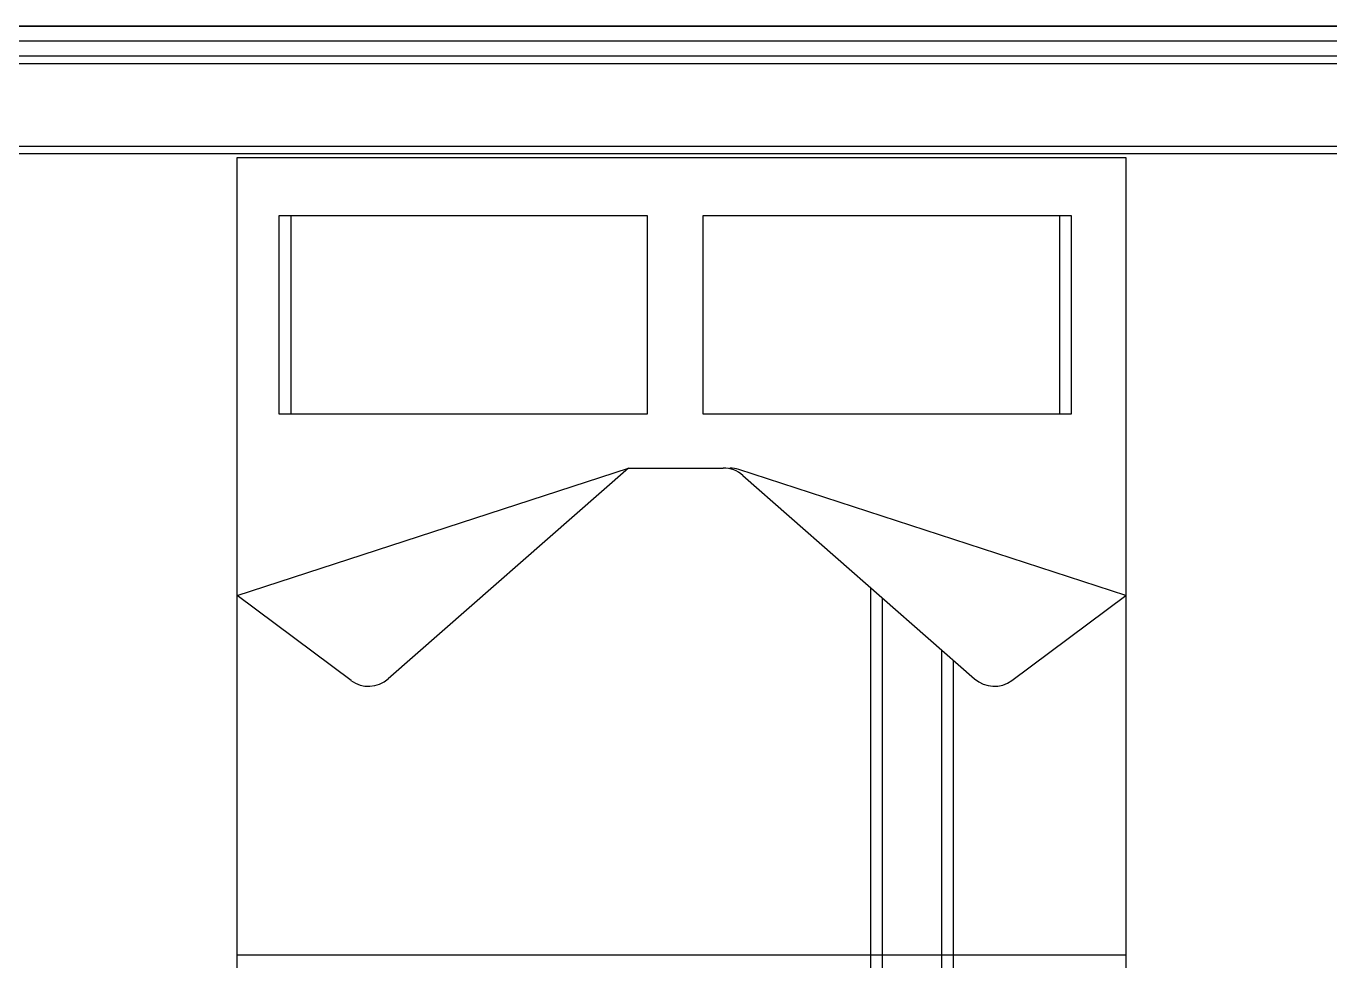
# Model space of a CAD drawing. Header units: inches. Extents: x 3882 to 20043, y -1483 to 3222.
# Drawn here: x 12325.4 to 12412.1, y -288.9 to -226.8 of the extents above; entities that cross this region are included whole.
import ezdxf

# ---------------------------------------------------------------- set-up
doc = ezdxf.new("R2010")
doc.units = ezdxf.units.IN
doc.header["$MEASUREMENT"] = 0
for name, color, linetype in [('SS - Drywall_(240)', 240, 'Continuous'), ('SS - Masonry_(241)', 241, 'Continuous'), ('SS - Sheathing_(124)', 124, 'Continuous'), ('SS - Wood_(30)', 30, 'Continuous')]:
    doc.layers.add(name, color=color, linetype=linetype)

# ---------------------------------------------------------------- blocks, each defined once
blk = doc.blocks.new('A$C6D2A2628')
for p, q in [((0.291, 2.4297), (1.791, 2.4297)), ((0.291, 0.4297), (0.291, 2.4297)), ((1.791, 2.4297), (1.791, 0.4297)), ((0.3622, 2.3321), (0.9834, 2.3321)), ((0.3622, 1.9967), (0.3622, 2.3321)), ((0.3822, 1.9967), (0.3822, 2.3321)), ((0.9834, 2.3321), (0.9834, 1.9967)), ((1.0779, 2.3321), (1.6991, 2.3321)), ((1.0779, 1.9967), (1.0779, 2.3321)), ((1.6791, 2.3321), (1.6791, 1.9967)), ((1.6991, 2.3321), (1.6991, 1.9967)), ((0.9834, 1.9967), (0.3622, 1.9967)), ((1.6991, 1.9967), (1.0779, 1.9967)), ((0.291, 1.6908), (0.9515, 1.9058)), ((0.9515, 1.9058), (0.5462, 1.5497)), ((0.9515, 1.9058), (1.1116, 1.9058)), ((1.791, 1.6908), (1.138, 1.9034)), ((1.1446, 1.8934), (1.5358, 1.5497)), ((1.3599, 1.7043), (1.3599, 0.4297)), ((0.4832, 1.5472), (0.291, 1.6908)), ((1.3799, 1.6867), (1.3799, 0.4297)), ((1.5987, 1.5472), (1.791, 1.6908)), ((1.4799, 1.5988), (1.4799, 0.4297)), ((1.4999, 1.5812), (1.4999, 0.4297)), ((0.291, 1.0837), (1.791, 1.0837))]:
    blk.add_line(p, q)
for centre, start, end in [((1.1116, 1.8558), 48.6958, 90), ((1.1225, 1.8558), 71.966, 90), ((0.5131, 1.5873), 233.2421, 311.3042), ((1.5688, 1.5873), 228.6958, 306.7579)]:
    blk.add_arc(centre, 0.05, start, end)

msp = doc.modelspace()

# ---------------------------------------------------------------- linework, layer by layer
at = {"layer": 'SS - Drywall_(240)'}
msp.add_lwpolyline([(12484.34493, -356.03427), (12484.34493, -274.86932), (12424.34493, -274.86932), (12424.34493, -235.29353), (12307.08538, -235.29353), (12307.08538, -322.13827)], dxfattribs=at)
at = {"layer": 'SS - Masonry_(241)'}
msp.add_lwpolyline([(12066.28014, -340.41495), (12066.28014, -266.36932), (12298.58538, -266.36932), (12298.58538, -226.79353), (12432.84493, -226.79353), (12432.84493, -266.36932), (12492.84493, -266.36932), (12492.84493, -451.63646), (12432.25915, -512.22224), (12323.62078, -512.22224), (12323.62078, -500.22224), (12309.62078, -500.22224)], dxfattribs=at)
at = {"layer": 'SS - Sheathing_(124)'}
for points in [[(12066.28014, -266.36932), (12066.28014, -379.36932), (12161.04208, -379.36932), (12161.04208, -512.22224), (12253.62078, -512.22224), (12253.62078, -500.22224), (12323.62078, -500.22224), (12323.62078, -512.22224), (12432.25915, -512.22224), (12492.84493, -451.63646), (12492.84493, -266.36932), (12432.84493, -266.36932), (12432.84493, -226.79353), (12298.58538, -226.79353), (12298.58538, -266.36932), (12066.28014, -266.36932), (12066.28014, -340.41495)], [(12162.04208, -511.22224), (12252.62078, -511.22224), (12252.62078, -499.22224), (12324.62078, -499.22224), (12324.62078, -511.22224), (12431.84493, -511.22224), (12491.84493, -451.22224), (12491.84493, -267.36932), (12431.84493, -267.36932), (12431.84493, -227.79353), (12299.58538, -227.79353), (12299.58538, -267.36932), (12067.28014, -267.36932), (12067.28014, -378.36932)], [(12163.04208, -510.22224), (12251.62078, -510.22224), (12251.62078, -498.22224), (12325.62078, -498.22224), (12325.62078, -510.22224), (12431.43072, -510.22224), (12490.84493, -450.80803), (12490.84493, -268.36932), (12430.84493, -268.36932), (12430.84493, -228.79353), (12300.58538, -228.79353), (12300.58538, -268.36932), (12068.28014, -268.36932), (12068.28014, -377.36932)]]:
    msp.add_lwpolyline(points, dxfattribs=at)
at = {"layer": 'SS - Wood_(30)'}
for points in [[(12163.54208, -509.72224), (12251.12078, -509.72224), (12251.12078, -497.72224), (12326.12078, -497.72224), (12326.12078, -509.72224), (12431.22361, -509.72224), (12490.34493, -450.60092), (12490.34493, -268.86932), (12430.34493, -268.86932), (12430.34493, -229.29353), (12301.08538, -229.29353), (12301.08538, -268.86932), (12068.78014, -268.86932), (12068.78014, -376.86932)], [(12484.84493, -356.53427), (12484.84493, -274.36932), (12424.84493, -274.36932), (12424.84493, -234.79353), (12306.58538, -234.79353), (12306.58538, -274.36932)]]:
    msp.add_lwpolyline(points, dxfattribs=at)

# ---------------------------------------------------------------- block references
at = {"xscale": 39.3700787401575, "yscale": 39.3700787401575, "zscale": 39.3700787401575}
msp.add_blockref('A$C6D2A2628', (12327.9854, -331.19648), dxfattribs=at)

doc.saveas('drawing.dxf')
